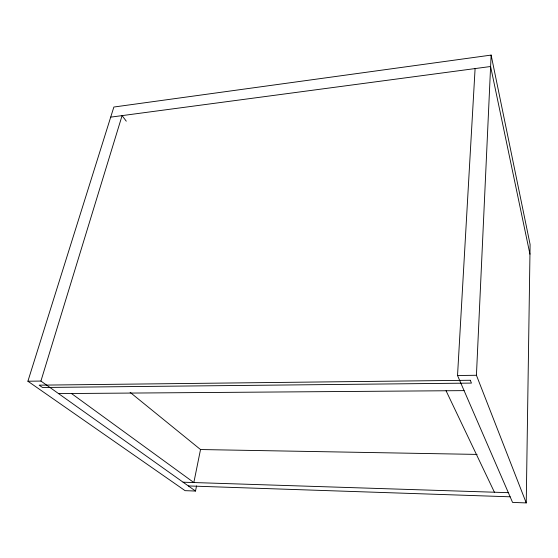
<?xml version="1.0" encoding="UTF-8"?>
<svg xmlns="http://www.w3.org/2000/svg" width="558" height="558" viewBox="0 0 558 558"><rect width="100%" height="100%" fill="white"/><g stroke="black" fill="none" stroke-linecap="round" stroke-linejoin="round"><path stroke-width="0.84" d="M475.095 68.571L457.532 375.52L512.572 502.416L526.236 502.911L530.1 244.453L491.131 55.089L113.867 107.031L27.9 381.233L185.089 490.663L195.509 491.04L196.542 485.913M526.236 502.911L476.427 375.269L491.131 55.089M195.509 491.04L40.922 381.058L122.09 115.618L126.282 121.184M110.7 117.138L490.608 66.507L529.954 254.197M27.9 381.233L40.922 381.058M457.532 375.52L476.427 375.269M58.555 393.599L464.082 390.628M200.371 449.539L477.09 454.414M183.087 482.196L508.345 492.672M188.346 485.941L510.138 496.808M71.466 393.509L193.842 482.544L200.517 449.539L130.14 392.365M446.058 390.76L494.423 492.219M470.289 380.263L39.165 385.166L42.485 387.496L471.447 383.095L470.289 380.263"/></g></svg>
